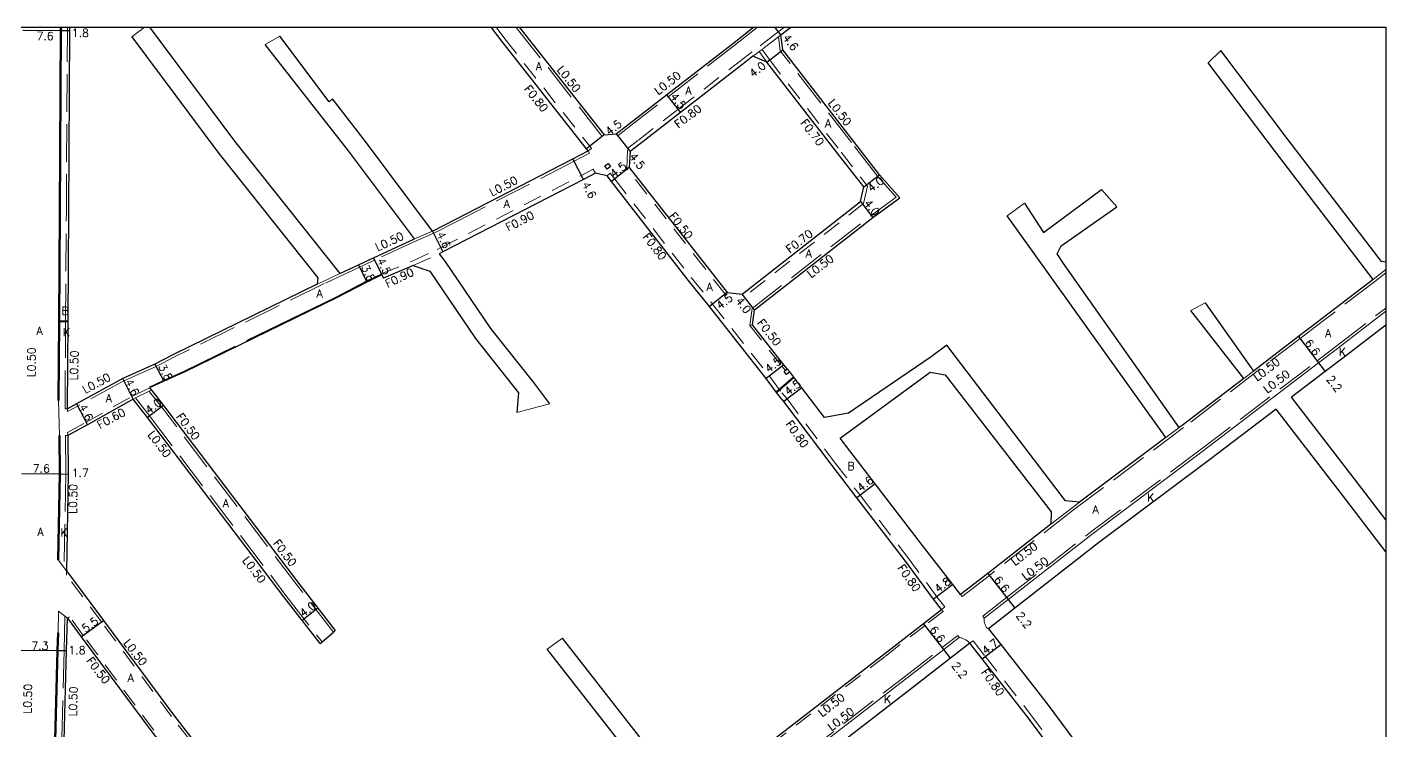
# Model space of a CAD drawing. Header units: metres. Extents: x -11200 to -10400, y -111600 to -111000.
# Drawn here: x -10671.6 to -10400, y -111140.6 to -111000 of the extents above; entities that cross this region are included whole.
import ezdxf

# ---------------------------------------------------------------- set-up
doc = ezdxf.new("R2010")
doc.units = ezdxf.units.M
doc.header["$LTSCALE"] = 2.5
doc.linetypes.add('22320', pattern=[2.5, 1.5, -1])
doc.linetypes.add('22330', pattern=[4, 3, -1])
for name, color, linetype, lineweight in [('2101000', 177, 'Continuous', 30), ('2101001', 1, 'Continuous', 30), ('2102000', 191, 'Continuous', 30), ('2102001', 191, 'Continuous', 9), ('2213000', 6, 'Continuous', 9), ('2227000', 3, 'Continuous', 50), ('2232000', 4, '22320', 9), ('2233000', 62, '22330', 9), ('6165200', 3, 'Continuous', 30), ('9201100', 215, 'Continuous', 30), ('9202200', 155, 'Continuous', 60), ('9203500', 155, 'Continuous', 30)]:
    doc.layers.add(name, color=color, linetype=linetype, lineweight=lineweight)
for name, color, linetype in [('2235000', 7, 'Continuous'), ('9201500', 222, 'Continuous'), ('9202100', 82, 'Continuous'), ('999', 7, 'Continuous')]:
    doc.layers.add(name, color=color, linetype=linetype)
doc.styles.add('Dm_Anotation', font='txt.shx', dxfattribs={"bigfont": 'pscdm.shx'})

msp = doc.modelspace()

# ---------------------------------------------------------------- linework, layer by layer
at = {"layer": '2101000'}
for points in [[(-10613.6, -111051.35), (-10642.32, -111065.41), (-10646.02, -111067.34), (-10652.48, -111070.22), (-10661.72, -111075.25), (-10663.49, -111076.23), (-10663.49, -111076.08), (-10663.38, -111058.76), (-10663.24, -111036.9), (-10663.03, -111000.66), (-10663.03, -111000)], [(-10590.52, -111040.72), (-10585.78, -111038.3), (-10562.47, -111026.33), (-10559.41, -111024.72), (-10559.75, -111024.29), (-10576.71, -111002.82), (-10578.81, -111000)], [(-10573.2, -111000), (-10573.14, -111000.08), (-10556.22, -111021.51), (-10553.83, -111021.31), (-10551.78, -111019.73), (-10543.77, -111013.51), (-10530.61, -111003.31), (-10526.39, -111000)], [(-10512.19, -111077.99), (-10516.72, -111072.03), (-10517.74, -111070.69), (-10519.16, -111068.89), (-10519.65, -111068.27), (-10520.3, -111067.44), (-10526.6, -111059.44), (-10526.21, -111056.47), (-10502.54, -111038), (-10497.15, -111034.07), (-10501.19, -111029.47), (-10506.41, -111022.76), (-10520.56, -111004.53), (-10520.92, -111001.55), (-10518.9, -111000)], [(-10536.49, -111153.17), (-10536.09, -111152.87), (-10500.38, -111125.31), (-10492.42, -111119.13), (-10488.81, -111116.32), (-10490.38, -111114.27), (-10496.2, -111106.41), (-10505.73, -111094.02), (-10510.69, -111087.57), (-10520.31, -111074.76), (-10521.36, -111073.53), (-10523.85, -111070.21), (-10535.19, -111055.81), (-10539.47, -111050.53), (-10554.75, -111030.84), (-10555.65, -111029.67), (-10557.99, -111029.17), (-10560.34, -111030.4), (-10588.5, -111044.85), (-10589.24, -111045.26)], [(-10609.09, -111049.23), (-10605.37, -111047.49), (-10602.34, -111046.08), (-10594.15, -111042.27)], [(-10594.39, -111047.63), (-10600.37, -111050.13), (-10600.68, -111049.48), (-10603.7, -111050.91), (-10609.75, -111054.05), (-10640.18, -111068.94), (-10644.26, -111070.71), (-10647.1, -111072.03), (-10646.72, -111072.51), (-10644.34, -111075.56), (-10617.07, -111111.4), (-10609.98, -111120.51)], [(-10402.53, -111050.38), (-10413.62, -111058.9), (-10417.44, -111061.82), (-10426.47, -111068.7)], [(-10400, -111059.54), (-10408.34, -111065.94), (-10412.1, -111068.81), (-10418.84, -111073.95)], [(-10428.4, -111070.18), (-10440.74, -111079.58), (-10441.31, -111080.01)], [(-10612.98, -111123.16), (-10620.25, -111113.82), (-10647.52, -111077.99), (-10650.35, -111074.3), (-10659.52, -111079.46), (-10663.43, -111081.59)], [(-10421.92, -111076.3), (-10435.5, -111086.65), (-10457.4, -111103.04), (-10474.16, -111116.08), (-10479.43, -111120.18), (-10476.98, -111123.32), (-10467.91, -111134.94), (-10454.13, -111153.49), (-10446.6, -111163.61), (-10444.26, -111166.59), (-10432.86, -111181.13), (-10431.5, -111183.04), (-10416.04, -111203.08), (-10413.35, -111206.57), (-10409.7, -111203.74), (-10400, -111196.2)], [(-10663.43, -111081.59), (-10663.36, -111089.28), (-10663.71, -111108.63)], [(-10466.94, -111099.32), (-10479.56, -111109.13), (-10485.01, -111113.37), (-10486.55, -111111.37), (-10492.61, -111103.53), (-10502.08, -111091.21), (-10507.13, -111084.65), (-10509.09, -111082.08)], [(-10443.97, -111082), (-10461.22, -111094.91)], [(-10663.71, -111108.63), (-10656.34, -111118.53), (-10642.29, -111137.41), (-10631.05, -111151.98), (-10622.4, -111163.21), (-10618.31, -111168.51), (-10608.7, -111180.88), (-10596.77, -111196.24), (-10594.83, -111198.74), (-10591.06, -111195.76), (-10570.37, -111179.38), (-10545.32, -111160), (-10541.78, -111157.27)], [(-10663.52, -111118.09), (-10660.76, -111121.81), (-10646.65, -111140.76), (-10635.25, -111155.22), (-10633.61, -111157.4), (-10626.75, -111166.56), (-10625.4, -111168.32)], [(-10457.93, -111156.26), (-10471.65, -111137.79), (-10480.71, -111126.19), (-10483.15, -111123.06), (-10487.02, -111126.07), (-10494.78, -111132.11), (-10513.51, -111146.56)], [(-10665.77, -111199.86), (-10664.85, -111161.2), (-10664.17, -111142.49), (-10663.69, -111124.53)]]:
    msp.add_lwpolyline(points, dxfattribs=at)
msp.add_lwpolyline([(-10551.07, -111024.87), (-10551.21, -111028.06), (-10535.73, -111047.84), (-10531.65, -111053.02), (-10528.67, -111053.31), (-10505, -111034.85), (-10504.35, -111031.92), (-10509.45, -111025.37), (-10523.72, -111006.98), (-10526.49, -111005.82), (-10527.87, -111006.88), (-10541.01, -111017.07), (-10549.02, -111023.28)], close=True, dxfattribs=at)
at = {"layer": '2101000', "flags": 128}
msp.add_lwpolyline([(-10663.69, -111124.53), (-10663.52, -111118.09)], dxfattribs=at)
at = {"layer": '2101001'}
msp.add_lwpolyline([(-10612.98, -111123.16), (-10612.6, -111122.83), (-10610.36, -111120.84), (-10609.98, -111120.51)], dxfattribs=at)
at = {"layer": '2102000'}
for points in [[(-10647.09, -111000), (-10630.1, -111022.8), (-10609.09, -111049.23)], [(-10650.67, -111001.9), (-10633.28, -111025.24), (-10613.5, -111050.1), (-10613.6, -111051.35)], [(-10594.15, -111042.27), (-10607.32, -111024.72), (-10624.03, -111003.44)], [(-10590.52, -111040.72), (-10603.72, -111023.12), (-10610.56, -111014.3), (-10611.21, -111014.93), (-10621.1, -111001.82)], [(-10400, -111046.94), (-10400.89, -111046.84), (-10419.54, -111022.48), (-10432.98, -111004.65)], [(-10402.53, -111050.38), (-10403.4, -111049.28), (-10422.05, -111024.93), (-10435.5, -111007.09)], [(-10472.21, -111035.19), (-10468.4, -111041.05), (-10456.82, -111032.44)], [(-10441.31, -111080.01), (-10464.4, -111047.21), (-10465.67, -111045.25), (-10464.91, -111043.71), (-10453.76, -111035.88)], [(-10443.97, -111082), (-10467.44, -111049.22), (-10475.71, -111037.7)], [(-10589.24, -111045.26), (-10588.1, -111046.72), (-10578.98, -111060.17), (-10570.37, -111070.99), (-10567.14, -111075.25)], [(-10594.39, -111047.63), (-10591.07, -111048.75), (-10581.94, -111062.2), (-10573.33, -111073.02), (-10573.68, -111076.98)], [(-10436.1, -111055.08), (-10426.47, -111068.7)], [(-10428.4, -111070.18), (-10438.95, -111056.59)], [(-10461.22, -111094.91), (-10464, -111094.64), (-10487.77, -111063.55), (-10490.91, -111065.86), (-10507.42, -111077.14), (-10512.19, -111077.99)], [(-10509.09, -111082.08), (-10491.1, -111068.9), (-10488.11, -111069.46), (-10466.9, -111096.8), (-10466.94, -111099.32)], [(-10400, -111098.45), (-10405.67, -111091.04), (-10418.84, -111073.95)], [(-10400, -111104.84), (-10408.89, -111093.22), (-10421.92, -111076.3)], [(-10536.49, -111153.17), (-10539.82, -111153.68), (-10564.58, -111122.08)], [(-10541.78, -111157.27), (-10567.65, -111124.26)]]:
    msp.add_lwpolyline(points, dxfattribs=at)
at = {"layer": '2102001'}
for points in [[(-10648.12, -111000), (-10650.67, -111001.9)], [(-10621.1, -111001.82), (-10624.03, -111003.44)], [(-10435.5, -111007.09), (-10432.98, -111004.65)], [(-10453.76, -111035.88), (-10456.82, -111032.44)], [(-10472.21, -111035.19), (-10475.71, -111037.7)], [(-10438.95, -111056.59), (-10436.1, -111055.08)], [(-10573.68, -111076.98), (-10567.14, -111075.25)], [(-10564.58, -111122.08), (-10567.65, -111124.26)]]:
    msp.add_lwpolyline(points, dxfattribs=at)
at = {"layer": '2213000'}
for points in [[(-10479.43, -111120.18), (-10479.54, -111120.13), (-10479.72, -111120), (-10479.82, -111119.91), (-10479.9, -111119.78), (-10479.98, -111119.65), (-10480.04, -111119.51), (-10480.1, -111119.37), (-10480.15, -111119.23), (-10480.2, -111119.09), (-10480.23, -111118.94), (-10480.26, -111118.79), (-10480.28, -111118.65), (-10480.29, -111118.49), (-10480.29, -111118.34), (-10480.29, -111118.19), (-10480.28, -111118.04), (-10475.51, -111114.34), (-10458.72, -111101.29), (-10436.79, -111084.87), (-10413.44, -111067.07), (-10409.66, -111064.19), (-10400, -111056.76)], [(-10665.28, -111074.56), (-10665.13, -111081.61)], [(-10663.71, -111108.63), (-10665.37, -111106.4)], [(-10665.4, -111121.03), (-10665.29, -111116.69)], [(-10531.83, -111157.91), (-10496.25, -111130.47), (-10488.37, -111124.34), (-10485.27, -111121.93), (-10485.12, -111121.96), (-10484.97, -111121.99), (-10484.82, -111122.03), (-10484.68, -111122.08), (-10484.53, -111122.13), (-10484.39, -111122.19), (-10484.25, -111122.25), (-10484.11, -111122.32), (-10483.98, -111122.39), (-10483.85, -111122.47), (-10483.72, -111122.56), (-10483.6, -111122.65), (-10483.48, -111122.75), (-10483.36, -111122.85), (-10483.25, -111122.95), (-10483.15, -111123.06)]]:
    msp.add_lwpolyline(points, dxfattribs=at)
at = {"layer": '2213000', "flags": 128}
msp.add_lwpolyline([(-10663.52, -111118.09), (-10665.29, -111116.69)], dxfattribs=at)
at = {"layer": '2227000'}
for points in [[(-10665.28, -111074.56), (-10665.18, -111058.83), (-10665.04, -111036.88), (-10664.83, -111000.64), (-10664.83, -111000)], [(-10665.13, -111081.61), (-10665.06, -111089.27), (-10665.37, -111106.4)], [(-10665.49, -111124.52), (-10665.4, -111121.03)], [(-10665.49, -111124.52), (-10665.97, -111142.46), (-10666.65, -111161.12), (-10667.1, -111180.17)]]:
    msp.add_lwpolyline(points, dxfattribs=at)
at = {"layer": '2232000'}
for points in [[(-10577.81, -111000), (-10576.08, -111002.33), (-10559.12, -111023.8), (-10558.78, -111024.23), (-10559.41, -111024.72)], [(-10520.22, -111000), (-10522.05, -111001.41), (-10526.66, -111004.95), (-10528.36, -111006.25), (-10541.5, -111016.44), (-10549.51, -111022.65), (-10551.56, -111024.24), (-10551.54, -111024.26), (-10551.07, -111024.87)], [(-10520.92, -111001.55), (-10521.38, -111001.9), (-10521.56, -111002.04), (-10524.68, -111004.44), (-10525.24, -111004.86), (-10525.85, -111005.33), (-10526.49, -111005.82)], [(-10524.68, -111004.44), (-10523.28, -111006.4), (-10508.9, -111024.94), (-10503.59, -111031.75), (-10504.37, -111035.25), (-10528.24, -111053.86), (-10528.67, -111053.31)], [(-10525.24, -111004.86), (-10523.84, -111006.82), (-10523.72, -111006.98)], [(-10531.65, -111053.02), (-10532.04, -111053.33), (-10536.12, -111048.15), (-10551.72, -111028.23), (-10551.54, -111024.26)], [(-10600.68, -111049.48), (-10600.76, -111049.31), (-10594.75, -111046.81), (-10589.61, -111044.44), (-10588.89, -111044.04), (-10560.76, -111029.61), (-10558.41, -111028.37), (-10557.99, -111029.17)], [(-10555.65, -111029.67), (-10555.01, -111029.18), (-10554.12, -111030.35), (-10538.84, -111050.03), (-10534.56, -111055.31), (-10523.21, -111069.73), (-10520.74, -111073.03), (-10519.68, -111074.25), (-10510.05, -111087.08), (-10505.09, -111093.53), (-10495.56, -111105.92), (-10489.74, -111113.79), (-10488.17, -111115.83), (-10488.81, -111116.32), (-10488.5, -111116.71), (-10492.11, -111119.52), (-10500.07, -111125.71), (-10535.79, -111153.26)], [(-10594.39, -111047.63), (-10589.24, -111045.26)], [(-10526.6, -111059.44), (-10527.12, -111059.59), (-10520.69, -111067.75), (-10520.05, -111068.58)], [(-10663.43, -111081.59), (-10663.52, -111080.95), (-10659.81, -111078.93), (-10650.64, -111073.78), (-10647.1, -111072.03)], [(-10650.35, -111074.3), (-10649.89, -111074.08), (-10647.18, -111072.74), (-10646.72, -111072.51)], [(-10663.71, -111108.63), (-10663.72, -111109.45)], [(-10631.45, -111152.28), (-10642.69, -111137.72), (-10656.74, -111118.83), (-10663.72, -111109.45)], [(-10633.21, -111157.1), (-10634.85, -111154.91), (-10646.25, -111140.46), (-10660.35, -111121.51), (-10663.12, -111117.79)], [(-10483.15, -111123.06), (-10482.51, -111122.57), (-10480.07, -111125.69), (-10471.01, -111137.3), (-10457.28, -111155.79), (-10449.78, -111165.87), (-10450.43, -111166.33)]]:
    msp.add_lwpolyline(points, dxfattribs=at)
at = {"layer": '2232000', "flags": 128}
msp.add_lwpolyline([(-10663.52, -111118.09), (-10663.12, -111117.79)], dxfattribs=at)
at = {"layer": '2233000'}
for points in [[(-10559.41, -111024.72), (-10559.18, -111025.17), (-10562.24, -111026.77), (-10585.55, -111038.75), (-10590.31, -111041.17), (-10593.95, -111042.72), (-10602.13, -111046.54), (-10605.16, -111047.95), (-10612.2, -111051.23), (-10642.1, -111065.86), (-10645.8, -111067.79), (-10652.26, -111070.67), (-10661.48, -111075.69), (-10663.49, -111076.81), (-10663.49, -111076.23), (-10663.99, -111076.23), (-10663.99, -111076.07), (-10663.88, -111058.75), (-10663.74, -111036.89), (-10663.53, -111000.65), (-10663.53, -111000)], [(-10556.22, -111021.51), (-10556.61, -111021.81), (-10573.54, -111000.38), (-10573.82, -111000)], [(-10553.83, -111021.31), (-10553.52, -111021.71), (-10551.48, -111020.12), (-10543.46, -111013.91), (-10530.3, -111003.71), (-10525.58, -111000)], [(-10527.12, -111059.59), (-10526.68, -111056.2), (-10502.84, -111037.6), (-10497.89, -111033.99), (-10501.58, -111029.78), (-10506.8, -111023.07), (-10521.04, -111004.72), (-10521.38, -111001.9)], [(-10594.15, -111042.27), (-10590.52, -111040.72)], [(-10609.09, -111049.23), (-10612.42, -111050.78), (-10613.6, -111051.35)], [(-10400, -111049.07), (-10402.23, -111050.78), (-10413.31, -111059.3), (-10417.14, -111062.21), (-10440.44, -111079.98), (-10462.4, -111096.42), (-10479.25, -111109.52), (-10484.7, -111113.76), (-10485.01, -111113.37)], [(-10400, -111048.44), (-10402.53, -111050.38)], [(-10480.28, -111118.04), (-10480.58, -111117.65), (-10475.82, -111113.94), (-10459.02, -111100.89), (-10437.09, -111084.47), (-10413.74, -111066.67), (-10409.96, -111063.79), (-10400, -111056.13)], [(-10426.47, -111068.7), (-10428.4, -111070.18)], [(-10649.89, -111074.08), (-10647.12, -111077.68), (-10619.85, -111113.52), (-10612.6, -111122.83), (-10612.98, -111123.16)], [(-10609.98, -111120.51), (-10610.36, -111120.84), (-10617.46, -111111.7), (-10644.73, -111075.87), (-10647.11, -111072.82), (-10647.18, -111072.74)], [(-10663.43, -111081.59), (-10663.93, -111081.59), (-10663.86, -111089.28), (-10664.2, -111107.97)], [(-10441.31, -111080.01), (-10443.97, -111082)], [(-10461.22, -111094.91), (-10462.7, -111096.02), (-10466.94, -111099.32)], [(-10558, -111178.16), (-10558.31, -111177.76), (-10541.51, -111164.77), (-10532.13, -111157.52), (-10496.56, -111130.07), (-10488.68, -111123.94), (-10485.58, -111121.53), (-10485.27, -111121.93)], [(-10664.19, -111124.53), (-10664.67, -111142.48), (-10665.35, -111161.18), (-10666.49, -111209.52), (-10667.47, -111242.54), (-10667.69, -111252.9)]]:
    msp.add_lwpolyline(points, dxfattribs=at)
at = {"layer": '2233000', "flags": 128}
msp.add_lwpolyline([(-10664.19, -111124.52), (-10664.01, -111117.7)], dxfattribs=at)
at = {"layer": '2235000'}
for points in [[(-10555.62, -111028.34), (-10556.1, -111027.7), (-10555.46, -111027.22), (-10554.98, -111027.86)], [(-10519.16, -111068.89), (-10519.79, -111069.39), (-10520.28, -111068.76), (-10520.05, -111068.58), (-10519.65, -111068.27)]]:
    msp.add_lwpolyline(points, close=True, dxfattribs=at)
at = {"layer": '6165200'}
for points in [[(-10627.63, -111062.63), (-10609.82, -111053.91), (-10603.77, -111050.77), (-10600.8, -111049.37)], [(-10647.15, -111071.89), (-10644.33, -111070.58), (-10640.24, -111068.8), (-10629.93, -111063.76)]]:
    msp.add_lwpolyline(points, dxfattribs=at)
at = {"layer": '9201100'}
for points in [[(-10672.43, -111000.6), (-10664.83, -111000.64)], [(-10664.83, -111000.64), (-10663.03, -111000.66)], [(-10520.92, -111001.55), (-10522.11, -111000)], [(-10523.72, -111006.98), (-10520.56, -111004.53)], [(-10543.77, -111013.51), (-10541.01, -111017.07)], [(-10556.22, -111021.51), (-10559.75, -111024.29)], [(-10553.83, -111021.31), (-10551.07, -111024.87)], [(-10560.34, -111030.4), (-10562.47, -111026.33)], [(-10551.21, -111028.06), (-10554.75, -111030.84)], [(-10504.35, -111031.92), (-10501.19, -111029.47)], [(-10505, -111034.85), (-10502.54, -111038)], [(-10590.52, -111040.72), (-10588.5, -111044.85)], [(-10602.34, -111046.08), (-10600.37, -111050.13)], [(-10605.37, -111047.49), (-10603.7, -111050.91)], [(-10531.65, -111053.02), (-10535.19, -111055.81)], [(-10526.21, -111056.47), (-10528.67, -111053.31)], [(-10417.44, -111061.82), (-10413.44, -111067.07)], [(-10646.02, -111067.34), (-10644.26, -111070.71)], [(-10520.3, -111067.44), (-10523.85, -111070.21)], [(-10413.44, -111067.07), (-10412.1, -111068.81)], [(-10650.35, -111074.3), (-10652.48, -111070.22)], [(-10516.72, -111072.03), (-10520.31, -111074.76)], [(-10661.72, -111075.25), (-10659.59, -111079.33)], [(-10644.34, -111075.56), (-10647.52, -111077.99)], [(-10502.08, -111091.21), (-10505.73, -111094.02)], [(-10479.56, -111109.13), (-10475.51, -111114.34)], [(-10486.55, -111111.37), (-10490.38, -111114.27)], [(-10475.51, -111114.34), (-10474.16, -111116.08)], [(-10660.76, -111121.81), (-10656.34, -111118.53)], [(-10488.37, -111124.34), (-10492.42, -111119.13)], [(-10672.79, -111124.46), (-10665.49, -111124.52)], [(-10665.49, -111124.52), (-10663.69, -111124.53)], [(-10487.02, -111126.07), (-10488.37, -111124.34)], [(-10480.71, -111126.19), (-10476.98, -111123.32)]]:
    msp.add_lwpolyline(points, dxfattribs=at)
at = {"layer": '9201100', "flags": 128}
for points in [[(-10672.66, -111089.17), (-10665.06, -111089.25)], [(-10665.06, -111089.27), (-10663.36, -111089.26)], [(-10616.61, -111118.49), (-10613.46, -111116.04)]]:
    msp.add_lwpolyline(points, dxfattribs=at)
at = {"layer": '9202200'}
for points in [[(-10665.18, -111058.83), (-10663.38, -111058.76)], [(-10521.8, -111072.95), (-10518.35, -111069.92)]]:
    msp.add_lwpolyline(points, dxfattribs=at)
at = {"layer": '999'}
msp.add_lwpolyline([(-11200, -111000), (-10400, -111000), (-10400, -111600), (-11200, -111600)], close=True, dxfattribs=at)

# ---------------------------------------------------------------- texts
at = {"layer": '9201500', "style": 'Dm_Anotation'}
for s, rotation, p in [('7.6', 359.6665, (-10669.7, -111002.56)), ('1.8', 359.6665, (-10662.64, -111001.93)), ('4.6', 307.5169, (-10520.64, -111002.15)), ('4.0', 37.8091, (-10526.47, -111010.12)), ('4.5', 307.7822, (-10543.1, -111013.88)), ('4.5', 38.3026, (-10555.21, -111021.73)), ('4.5', 38.047, (-10554.27, -111030.17)), ('4.5', 307.783, (-10551.3, -111025.87)), ('4.0', 37.8964, (-10502.83, -111033.07)), ('4.6', 297.6528, (-10560.72, -111031.39)), ('4.0', 307.9543, (-10504.39, -111035.16)), ('4.6', 296.0098, (-10589.78, -111041.32)), ('4.5', 296.0388, (-10601.7, -111046.57)), ('3.8', 296.0453, (-10604.86, -111047.97)), ('4.5', 38.2101, (-10533.06, -111056.5)), ('4.0', 307.8692, (-10530.08, -111054.7)), ('6.6', 307.3252, (-10416.33, -111063.11)), ('4.5', 37.9541, (-10523.33, -111069.15)), ('3.8', 297.5606, (-10645.43, -111067.8)), ('4.6', 297.5595, (-10652.07, -111070.8)), ('4.5', 37.2507, (-10519.46, -111073.64)), ('2.2', 307.3244, (-10411.95, -111070.33)), ('4.0', 37.3068, (-10647.22, -111077.38)), ('4.6', 297.5592, (-10661.31, -111075.82)), ('7.6', 359.3733, (-10670.46, -111088.94)), ('1.7', 0.571, (-10662.66, -111089.86)), ('4.6', 37.569, (-10504.94, -111092.91)), ('4.8', 37.2294, (-10489.48, -111113.1)), ('6.6', 307.8641, (-10478.44, -111110.41)), ('4.0', 37.8574, (-10616.35, -111117.97)), ('2.2', 307.8634, (-10473.99, -111117.59)), ('5.5', 36.6547, (-10659.89, -111121.04)), ('6.6', 307.8634, (-10491.3, -111120.41)), ('7.3', 359.5457, (-10670.74, -111124.37)), ('4.7', 37.6241, (-10479.97, -111125.43)), ('1.8', 359.5476, (-10663.34, -111125.25)), ('2.2', 307.8635, (-10486.85, -111127.59))]:
    msp.add_text(s, height=1.6, rotation=rotation, dxfattribs=at).set_placement(p)
at = {"layer": '9202100', "style": 'Dm_Anotation'}
for s, p in [('A', (-10569.9, -111008.58)), ('A', (-10540.01, -111013.44)), ('A', (-10512.11, -111020.01)), ('A', (-10576.34, -111036.12)), ('A', (-10515.97, -111046.02)), ('A', (-10613.73, -111053.99)), ('A', (-10535.78, -111052.69)), ('B', (-10664.7, -111057.46)), ('A', (-10669.7, -111061.48)), ('K', (-10664.44, -111061.76)), ('A', (-10412.14, -111061.9)), ('K', (-10409.42, -111065.66)), ('A', (-10655.87, -111074.94)), ('B', (-10507.61, -111088.48)), ('K', (-10447.74, -111094.76)), ('A', (-10632.47, -111095.91)), ('A', (-10458.63, -111097.19)), ('A', (-10669.51, -111101.64)), ('K', (-10664.92, -111101.75)), ('A', (-10651.49, -111130.81)), ('K', (-10500.34, -111135.05))]:
    msp.add_text(s, height=1.6, dxfattribs=at).set_placement(p)
at = {"layer": '9203500', "style": 'Dm_Anotation'}
for s, rotation, p in [('L0.50', 308.3025, (-10565.76, -111008.51)), ('L0.50', 37.6226, (-10545.45, -111013.59)), ('F0.80', 308.3018, (-10572.31, -111012.38)), ('L0.50', 307.8074, (-10511.58, -111015.17)), ('F0.80', 37.6226, (-10541.39, -111020.26)), ('F0.70', 307.8067, (-10517.11, -111019.13)), ('L0.50', 27.1889, (-10578.64, -111033.82)), ('F0.90', 27.1573, (-10575.42, -111040.84)), ('F0.50', 308.0472, (-10543.38, -111037.77)), ('L0.50', 24.9732, (-10601.53, -111044.81)), ('F0.80', 307.8148, (-10548.62, -111041.94)), ('F0.70', 37.6226, (-10519.13, -111045.26)), ('L0.50', 37.6226, (-10514.91, -111050.19)), ('F0.90', 25.9581, (-10599.52, -111052.1)), ('F0.50', 308.209, (-10525.73, -111059.12)), ('L0.50', 89.5428, (-10669.94, -111069.94)), ('L0.50', 88.7612, (-10661.45, -111070.58)), ('L0.50', 37.6226, (-10425.72, -111070.81)), ('L0.50', 37.6226, (-10423.71, -111073.23)), ('L0.50', 28.5227, (-10659.96, -111073.26)), ('F0.60', 28.5227, (-10657.04, -111080.31)), ('F0.50', 307.2729, (-10641.86, -111077.86)), ('F0.80', 305.4431, (-10520.05, -111079.31)), ('L0.50', 307.2729, (-10647.55, -111081.41)), ('L0.50', 88.9669, (-10661.65, -111097.24)), ('F0.50', 307.2729, (-10622.52, -111103.11)), ('L0.50', 37.6226, (-10474.15, -111107.68)), ('L0.50', 307.2729, (-10628.63, -111106.53)), ('L0.50', 37.6226, (-10471.98, -111110.6)), ('F0.80', 305.4431, (-10497.67, -111108.06)), ('L0.50', 308.2836, (-10652.42, -111123.07)), ('F0.50', 307.8206, (-10659.84, -111126.6)), ('F0.80', 305.4431, (-10480.95, -111128.9)), ('L0.50', 88.7612, (-10670.72, -111137.16)), ('L0.50', 88.7612, (-10661.65, -111137.7)), ('L0.50', 37.6226, (-10512.69, -111137.86)), ('L0.50', 37.6226, (-10510.8, -111140.67))]:
    msp.add_text(s, height=1.6, rotation=rotation, dxfattribs=at).set_placement(p)

doc.saveas('drawing.dxf')
